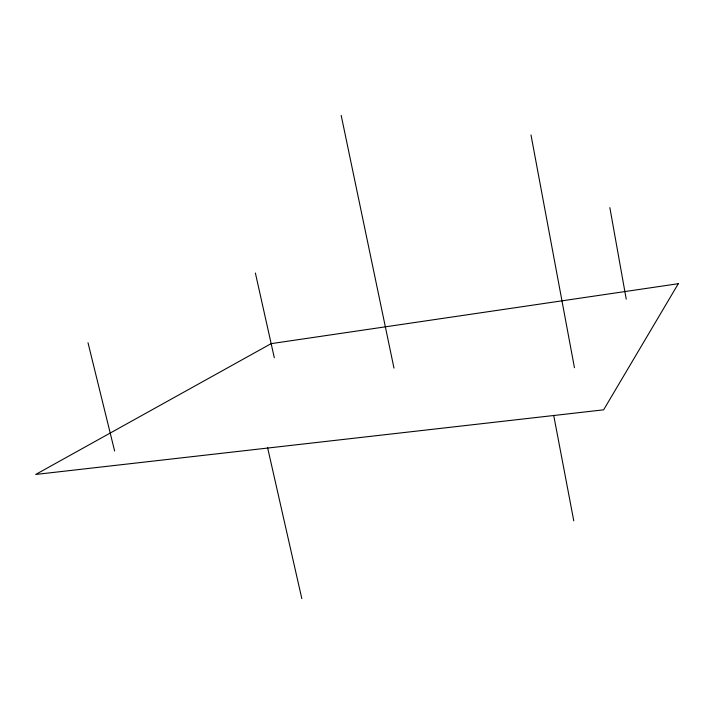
<?xml version="1.0" encoding="UTF-8"?>
<svg xmlns="http://www.w3.org/2000/svg" width="714" height="714" viewBox="0 0 714 714"><rect width="100%" height="100%" fill="white"/><g stroke="black" fill="none" stroke-linecap="round" stroke-linejoin="round"><path stroke-width="1.07" d="M88 342.702L114.624 451.025M267.536 447.401L301.817 598.618M255.38 273.025L274.301 357.714M341.185 115.382L393.976 368.103M553.769 415.709L573.788 520.863M530.993 134.937L574.458 367.737M609.854 207.622L626.232 299.166M678.3 283.708L603.633 409.827L35.7 474.453L271.106 343.657L678.3 283.708"/></g></svg>
